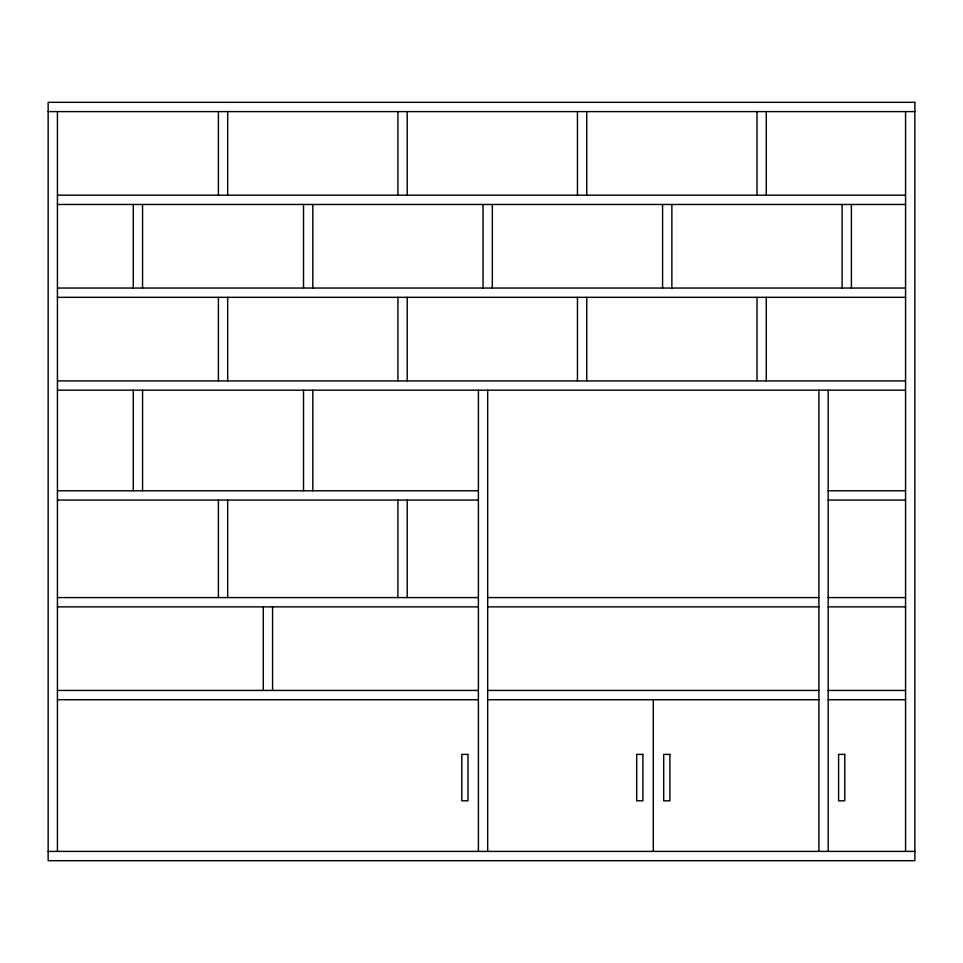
<?xml version="1.0" encoding="UTF-8"?>
<svg xmlns="http://www.w3.org/2000/svg" width="963" height="963" viewBox="0 0 963 963"><rect width="100%" height="100%" fill="white"/><g stroke="black" fill="none" stroke-linecap="round" stroke-linejoin="round"><path stroke-width="1.44" d="M48.15 111.6L914.85 111.6M57.431 195.176L905.569 195.176M57.431 204.469L905.569 204.469M57.431 288.045L905.569 288.045M57.431 297.326L905.569 297.326M57.431 380.903L905.569 380.903M57.431 390.184L905.569 390.184M57.431 490.781L478.406 490.781M828.18 490.781L905.569 490.781M57.431 500.074L478.406 500.074M828.18 500.074L905.569 500.074M57.431 597.578L478.406 597.578M487.687 597.578L818.899 597.578M828.18 597.578L905.569 597.578M57.431 606.859L478.406 606.859M487.687 606.859L818.899 606.859M828.18 606.859L905.569 606.859M57.431 690.435L478.406 690.435M487.687 690.435L818.899 690.435M828.18 690.435L905.569 690.435M57.431 699.728L478.406 699.728M487.687 699.728L818.899 699.728M828.18 699.728L905.569 699.728M48.15 851.4L914.85 851.4M905.569 111.6L905.569 851.4M851.4 204.469L851.4 288.045M842.107 204.469L842.107 288.045M828.18 390.184L828.18 851.4M818.899 390.184L818.899 851.4M766.271 111.6L766.271 195.176M766.271 297.326L766.271 380.903M756.99 111.6L756.99 195.176M756.99 297.326L756.99 380.903M671.861 204.469L671.861 288.045M662.58 204.469L662.58 288.045M653.287 699.728L653.287 851.4M586.744 111.6L586.744 195.176M586.744 297.326L586.744 380.903M577.451 111.6L577.451 195.176M577.451 297.326L577.451 380.903M492.334 204.469L492.334 288.045M487.687 390.184L487.687 851.4M483.053 204.469L483.053 288.045M478.406 390.184L478.406 851.4M407.217 111.6L407.217 195.176M407.217 297.326L407.217 380.903M407.217 500.074L407.217 597.578M397.924 111.6L397.924 195.176M397.924 297.326L397.924 380.903M397.924 500.074L397.924 597.578M312.806 204.469L312.806 288.045M312.806 390.184L312.806 490.781M303.514 204.469L303.514 288.045M303.514 390.184L303.514 490.781M272.565 606.859L272.565 690.435M263.272 606.859L263.272 690.435M227.677 111.6L227.677 195.176M227.677 297.326L227.677 380.903M227.677 500.074L227.677 597.578M218.396 111.6L218.396 195.176M218.396 297.326L218.396 380.903M218.396 500.074L218.396 597.578M142.56 204.469L142.56 288.045M142.56 390.184L142.56 490.781M133.267 204.469L133.267 288.045M133.267 390.184L133.267 490.781M57.431 111.6L57.431 851.4M914.85 102.319L48.15 102.319L48.15 860.681L914.85 860.681L914.85 102.319M467.994 754.39L461.807 754.39L461.807 800.819L467.994 800.819L467.994 754.39M642.887 754.39L636.687 754.39L636.687 800.819L642.887 800.819L642.887 754.39M669.887 754.39L663.7 754.39L663.7 800.819L669.887 800.819L669.887 754.39M844.78 754.39L838.592 754.39L838.592 800.819L844.78 800.819L844.78 754.39"/></g></svg>
